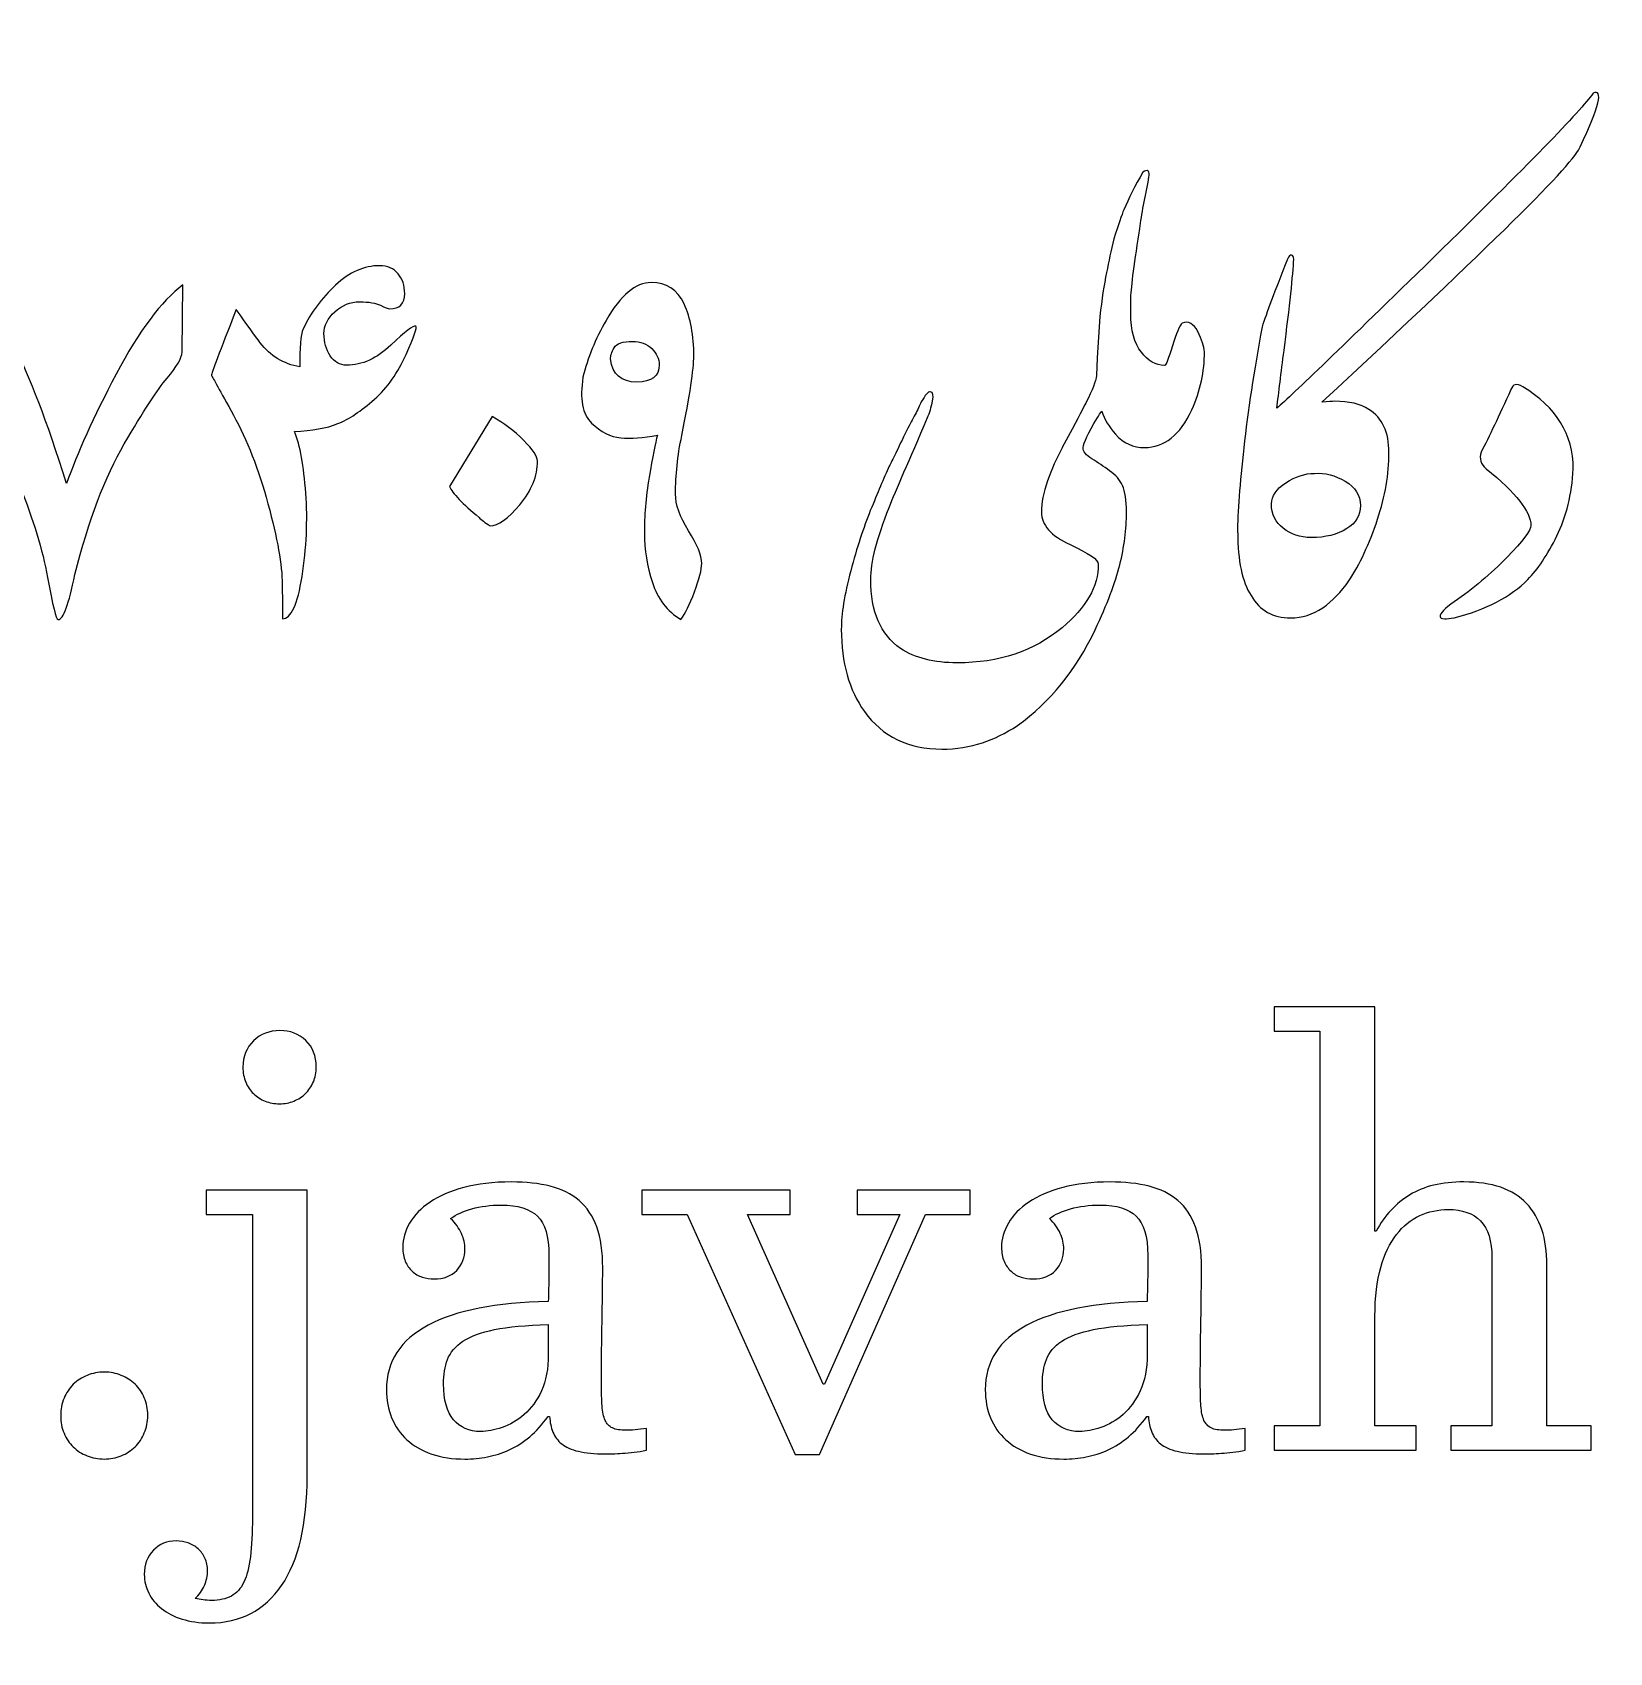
# Model space of a CAD drawing. Header units: millimetres. Extents: x 86.5 to 136.5, y -104.4 to -54.4.
# Drawn here: x 111.03 to 125.13, y -92.35 to -77.87 of the extents above; entities that cross this region are included whole.
import ezdxf

# ---------------------------------------------------------------- set-up
doc = ezdxf.new("R2010")
doc.units = ezdxf.units.MM
doc.header["$MEASUREMENT"] = 0
doc.layers.add('Layer 1', color=7, linetype='Continuous')

msp = doc.modelspace()

# ---------------------------------------------------------------- linework, layer by layer
at = {"layer": 'Layer 1', "color": 250, "lineweight": 18}
msp.add_open_spline([(89.501, -54.3709), (89.501, -54.3709), (133.501, -54.3709), (133.501, -54.3709), (135.1533, -54.3709), (136.501, -55.7186), (136.501, -57.3709), (136.501, -57.3709), (136.501, -101.3709), (136.501, -101.3709), (136.501, -103.0232), (135.1533, -104.3709), (133.501, -104.3709), (133.501, -104.3709), (89.501, -104.3709), (89.501, -104.3709), (87.8487, -104.3709), (86.501, -103.0232), (86.501, -101.3709), (86.501, -101.3709), (86.501, -57.3709), (86.501, -57.3709), (86.501, -55.7186), (87.8487, -54.3709), (89.501, -54.3709)], degree=3, knots=[0, 0, 0, 0, 0.125, 0.125, 0.125, 0.25, 0.25, 0.25, 0.375, 0.375, 0.375, 0.5, 0.5, 0.5, 0.625, 0.625, 0.625, 0.75, 0.75, 0.75, 0.875, 0.875, 0.875, 1, 1, 1, 1], dxfattribs=at)
at = {"layer": 'Layer 1', "color": 251}
for points, knots in [([(122.154, -81.2288), (122.2908, -81.1079), (122.7566, -80.6601), (123.5507, -79.8841), (124.3929, -79.0622), (124.8696, -78.5724), (124.9783, -78.4159), (125.0739, -78.3717), (125.0357, -78.5305), (124.8636, -78.8925), (124.8278, -79.0228), (124.0596, -79.7838), (122.5567, -81.1744), (122.6128, -81.1696), (122.6499, -81.1672), (122.669, -81.1672), (122.7992, -81.1672), (122.902, -81.1911), (122.976, -81.2401), (123.0955, -81.3154), (123.1552, -81.4432), (123.1552, -81.626), (123.1552, -81.8171), (123.1218, -82.0154), (123.0537, -82.2209), (122.9784, -82.4419), (122.8936, -82.6259), (122.798, -82.7705), (122.7287, -82.8708), (122.6499, -82.9509), (122.5639, -83.0118), (122.4731, -83.0727), (122.3775, -83.1026), (122.2771, -83.1026), (122.1182, -83.1026), (122, -83.0357), (121.9235, -82.9031), (121.8435, -82.7777), (121.804, -82.5903), (121.804, -82.3432), (121.804, -82.3432), (121.8005, -82.3428), (121.8005, -82.3428), (121.8029, -82.1612), (121.822, -81.9067), (121.8578, -81.5818), (121.8949, -81.2556), (121.9486, -80.896), (122.0215, -80.5018), (122.0585, -80.3871), (122.1338, -80.1852), (122.2485, -79.8961), (122.2604, -79.8686), (122.2724, -79.8566), (122.2855, -79.8614), (122.2987, -79.8662), (122.3047, -79.877), (122.3047, -79.8961), (122.2975, -80.0382), (122.2688, -80.3106), (122.2174, -80.712), (122.1912, -80.9174), (122.17, -81.0895), (122.154, -81.2288)], [0, 0, 0, 0, 0.047619, 0.047619, 0.047619, 0.0952381, 0.0952381, 0.0952381, 0.1428571, 0.1428571, 0.1428571, 0.1904762, 0.1904762, 0.1904762, 0.2380952, 0.2380952, 0.2380952, 0.2857143, 0.2857143, 0.2857143, 0.3333333, 0.3333333, 0.3333333, 0.3809524, 0.3809524, 0.3809524, 0.4285714, 0.4285714, 0.4285714, 0.4761905, 0.4761905, 0.4761905, 0.5238095, 0.5238095, 0.5238095, 0.5714286, 0.5714286, 0.5714286, 0.6190476, 0.6190476, 0.6190476, 0.6666667, 0.6666667, 0.6666667, 0.7142857, 0.7142857, 0.7142857, 0.7619048, 0.7619048, 0.7619048, 0.8095238, 0.8095238, 0.8095238, 0.8571429, 0.8571429, 0.8571429, 0.9047619, 0.9047619, 0.9047619, 0.952381, 0.952381, 0.952381, 1, 1, 1, 1]), ([(120.8483, -80.3811), (120.8483, -80.5353), (120.8794, -80.6511), (120.9427, -80.7276), (121.0012, -80.8076), (121.0705, -80.8471), (121.1494, -80.8471), (121.1637, -80.8447), (121.1864, -80.7861), (121.2198, -80.6714), (121.2545, -80.5603), (121.2832, -80.4922), (121.3071, -80.4683), (121.3632, -80.448), (121.4098, -80.4719), (121.4468, -80.5424), (121.4815, -80.6177), (121.5018, -80.6774), (121.5066, -80.7252), (121.5066, -80.8996), (121.4695, -81.0729), (121.3943, -81.2437), (121.2891, -81.4683), (121.1482, -81.5806), (120.9714, -81.5806), (120.871, -81.5806), (120.7838, -81.5412), (120.7121, -81.4611), (120.6536, -81.3979), (120.6128, -81.3284), (120.5897, -81.254), (120.5773, -81.2702), (120.5632, -81.2915), (120.5472, -81.3178), (120.4684, -81.4516), (120.4266, -81.5388), (120.4218, -81.5806), (120.4218, -81.5806), (120.4215, -81.5808), (120.4215, -81.5808), (120.4215, -81.5808), (120.4218, -81.583), (120.4218, -81.583), (120.4218, -81.6152), (120.4481, -81.6487), (120.5006, -81.6809), (120.5532, -81.7132), (120.6058, -81.749), (120.6595, -81.7873), (120.7133, -81.8267), (120.7515, -81.8697), (120.7754, -81.9187), (120.7981, -81.9724), (120.8101, -82.0513), (120.8101, -82.1564), (120.8101, -82.3105), (120.7897, -82.4682), (120.7503, -82.6295), (120.7109, -82.786), (120.6368, -82.9795), (120.5293, -83.2101), (120.3597, -83.5673), (120.1291, -83.8517), (119.8364, -84.0643), (119.7301, -84.1324), (119.6249, -84.1838), (119.5222, -84.2184), (119.4099, -84.2555), (119.2892, -84.2746), (119.1614, -84.2746), (118.8603, -84.2746), (118.6298, -84.1623), (118.4685, -83.9389), (118.3311, -83.7477), (118.2618, -83.5016), (118.2618, -83.203), (118.2618, -83.0703), (118.2893, -82.8971), (118.3454, -82.6821), (118.4016, -82.4742), (118.4601, -82.295), (118.521, -82.1433), (118.5868, -81.9868), (118.6417, -81.8542), (118.6883, -81.7478), (118.7026, -81.7215), (118.7229, -81.6821), (118.748, -81.6296), (118.7743, -81.5782), (118.8066, -81.5089), (118.846, -81.4253), (118.8747, -81.3739), (118.8998, -81.3273), (118.9213, -81.2855), (118.944, -81.2437), (118.9619, -81.2054), (118.9762, -81.1732), (119.0109, -81.1099), (119.0371, -81.08), (119.0563, -81.0824), (119.0825, -81.0872), (119.0885, -81.1135), (119.0778, -81.1624), (119.0658, -81.221), (119.0503, -81.2712), (119.0324, -81.313), (118.8663, -81.6965), (118.7516, -81.9629), (118.6883, -82.1146), (118.5796, -82.393), (118.5246, -82.6068), (118.5246, -82.7585), (118.5246, -83.0464), (118.613, -83.2507), (118.7899, -83.375), (118.9213, -83.461), (119.0897, -83.504), (119.2976, -83.504), (119.6715, -83.504), (119.9833, -83.3989), (120.2354, -83.1898), (120.4505, -83.0094), (120.558, -82.8207), (120.558, -82.6223), (120.558, -82.5829), (120.4744, -82.5244), (120.3059, -82.4479), (120.1351, -82.3679), (120.0502, -82.2711), (120.0502, -82.1564), (120.0502, -82.0752), (120.0682, -81.982), (120.1052, -81.878), (120.141, -81.7753), (120.184, -81.6761), (120.2354, -81.583), (120.2354, -81.583), (120.2368, -81.5807), (120.2368, -81.5807), (120.2368, -81.5807), (120.2366, -81.5806), (120.2366, -81.5806), (120.2366, -81.5806), (120.3238, -81.4157), (120.3238, -81.4157), (120.4003, -81.2712), (120.4433, -81.1911), (120.4493, -81.1744), (120.5054, -81.0669), (120.5365, -80.988), (120.5413, -80.9367), (120.5413, -80.9367), (120.5472, -80.779), (120.5472, -80.779), (120.5472, -80.779), (120.5723, -80.4086), (120.5723, -80.4086), (120.5891, -80.2569), (120.6082, -80.1255), (120.6321, -80.0156), (120.65, -79.92), (120.6727, -79.8196), (120.6978, -79.7145), (120.7384, -79.5891), (120.7671, -79.503), (120.7862, -79.4565), (120.828, -79.3561), (120.8853, -79.2438), (120.957, -79.1196), (120.9761, -79.1064), (120.9917, -79.1028), (121.0024, -79.11), (121.0168, -79.116), (121.0156, -79.1602), (120.9976, -79.239), (120.9797, -79.3179), (120.9654, -79.3955), (120.9522, -79.472), (120.9391, -79.5472), (120.9295, -79.6118), (120.9224, -79.6631), (120.8745, -79.9705), (120.8494, -80.1704), (120.8483, -80.2617), (120.8483, -80.2617), (120.8483, -80.2634), (120.8483, -80.2634), (120.8483, -80.2634), (120.8483, -80.2676), (120.8483, -80.2676), (120.8483, -80.2676), (120.8483, -80.3811), (120.8483, -80.3811)], [0, 0, 0, 0, 0.015625, 0.015625, 0.015625, 0.03125, 0.03125, 0.03125, 0.046875, 0.046875, 0.046875, 0.0625, 0.0625, 0.0625, 0.078125, 0.078125, 0.078125, 0.09375, 0.09375, 0.09375, 0.109375, 0.109375, 0.109375, 0.125, 0.125, 0.125, 0.140625, 0.140625, 0.140625, 0.15625, 0.15625, 0.15625, 0.171875, 0.171875, 0.171875, 0.1875, 0.1875, 0.1875, 0.203125, 0.203125, 0.203125, 0.21875, 0.21875, 0.21875, 0.234375, 0.234375, 0.234375, 0.25, 0.25, 0.25, 0.265625, 0.265625, 0.265625, 0.28125, 0.28125, 0.28125, 0.296875, 0.296875, 0.296875, 0.3125, 0.3125, 0.3125, 0.328125, 0.328125, 0.328125, 0.34375, 0.34375, 0.34375, 0.359375, 0.359375, 0.359375, 0.375, 0.375, 0.375, 0.390625, 0.390625, 0.390625, 0.40625, 0.40625, 0.40625, 0.421875, 0.421875, 0.421875, 0.4375, 0.4375, 0.4375, 0.453125, 0.453125, 0.453125, 0.46875, 0.46875, 0.46875, 0.484375, 0.484375, 0.484375, 0.5, 0.5, 0.5, 0.515625, 0.515625, 0.515625, 0.53125, 0.53125, 0.53125, 0.546875, 0.546875, 0.546875, 0.5625, 0.5625, 0.5625, 0.578125, 0.578125, 0.578125, 0.59375, 0.59375, 0.59375, 0.609375, 0.609375, 0.609375, 0.625, 0.625, 0.625, 0.640625, 0.640625, 0.640625, 0.65625, 0.65625, 0.65625, 0.671875, 0.671875, 0.671875, 0.6875, 0.6875, 0.6875, 0.703125, 0.703125, 0.703125, 0.71875, 0.71875, 0.71875, 0.734375, 0.734375, 0.734375, 0.75, 0.75, 0.75, 0.765625, 0.765625, 0.765625, 0.78125, 0.78125, 0.78125, 0.796875, 0.796875, 0.796875, 0.8125, 0.8125, 0.8125, 0.828125, 0.828125, 0.828125, 0.84375, 0.84375, 0.84375, 0.859375, 0.859375, 0.859375, 0.875, 0.875, 0.875, 0.890625, 0.890625, 0.890625, 0.90625, 0.90625, 0.90625, 0.921875, 0.921875, 0.921875, 0.9375, 0.9375, 0.9375, 0.953125, 0.953125, 0.953125, 0.96875, 0.96875, 0.96875, 0.984375, 0.984375, 0.984375, 1, 1, 1, 1]), ([(114.459, -80.4946), (114.4733, -80.5042), (114.4447, -80.589), (114.373, -80.7503), (114.3013, -80.9116), (114.2069, -81.0442), (114.0899, -81.1493), (113.9716, -81.2544), (113.8629, -81.3273), (113.7625, -81.3667), (113.6622, -81.4073), (113.5331, -81.43), (113.3766, -81.4372), (113.4268, -81.5615), (113.4591, -81.7442), (113.477, -81.988), (113.4949, -82.2305), (113.483, -82.479), (113.4435, -82.7311), (113.4041, -82.9831), (113.3456, -83.1098), (113.2691, -83.1098), (113.2691, -83.0775), (113.2679, -82.9748), (113.2667, -82.8027), (113.2655, -82.6319), (113.2237, -82.3918), (113.1389, -82.0823), (113.0553, -81.7741), (112.9525, -81.5101), (112.8307, -81.2915), (112.71, -81.0716), (112.6443, -80.9534), (112.6347, -80.9366), (112.6323, -80.9211), (112.7064, -80.724), (112.8557, -80.3477), (112.9489, -80.4803), (113.0206, -80.5782), (113.0696, -80.6439), (113.1604, -80.7622), (113.2787, -80.8339), (113.4232, -80.859), (113.4208, -80.6893), (113.4304, -80.5758), (113.4543, -80.5185), (113.5224, -80.3751), (113.618, -80.2449), (113.7434, -80.129), (113.8676, -80.0131), (113.9991, -79.9558), (114.1364, -79.9558), (114.2069, -79.9558), (114.2619, -79.9797), (114.3013, -80.0275), (114.3407, -80.0741), (114.361, -80.1338), (114.361, -80.2055), (114.361, -80.2963), (114.3156, -80.3417), (114.2248, -80.3417), (114.2105, -80.3417), (114.183, -80.3309), (114.1436, -80.3094), (114.1042, -80.2891), (114.0421, -80.2784), (113.9584, -80.2784), (113.8748, -80.2784), (113.8007, -80.3082), (113.7362, -80.368), (113.6717, -80.4265), (113.6395, -80.491), (113.6395, -80.5615), (113.6395, -80.638), (113.6586, -80.7049), (113.6956, -80.761), (113.7326, -80.8172), (113.7816, -80.8446), (113.8426, -80.8446), (113.9799, -80.8446), (114.1125, -80.7849), (114.238, -80.6643), (114.3646, -80.5448), (114.4375, -80.4874), (114.459, -80.4946)], [0, 0, 0, 0, 0.0357143, 0.0357143, 0.0357143, 0.0714286, 0.0714286, 0.0714286, 0.1071429, 0.1071429, 0.1071429, 0.1428571, 0.1428571, 0.1428571, 0.1785714, 0.1785714, 0.1785714, 0.2142857, 0.2142857, 0.2142857, 0.25, 0.25, 0.25, 0.2857143, 0.2857143, 0.2857143, 0.3214286, 0.3214286, 0.3214286, 0.3571429, 0.3571429, 0.3571429, 0.3928571, 0.3928571, 0.3928571, 0.4285714, 0.4285714, 0.4285714, 0.4642857, 0.4642857, 0.4642857, 0.5, 0.5, 0.5, 0.5357143, 0.5357143, 0.5357143, 0.5714286, 0.5714286, 0.5714286, 0.6071429, 0.6071429, 0.6071429, 0.6428571, 0.6428571, 0.6428571, 0.6785714, 0.6785714, 0.6785714, 0.7142857, 0.7142857, 0.7142857, 0.75, 0.75, 0.75, 0.7857143, 0.7857143, 0.7857143, 0.8214286, 0.8214286, 0.8214286, 0.8571429, 0.8571429, 0.8571429, 0.8928571, 0.8928571, 0.8928571, 0.9285714, 0.9285714, 0.9285714, 0.9642857, 0.9642857, 0.9642857, 1, 1, 1, 1]), ([(112.3731, -80.7264), (112.3683, -80.7825), (112.3229, -80.8602), (112.2381, -80.9605), (112.1521, -81.0609), (112.0254, -81.2568), (111.8546, -81.5483), (111.6837, -81.841), (111.5368, -82.2293), (111.4137, -82.7143), (111.36, -82.9831), (111.3098, -83.1169), (111.2632, -83.1169), (111.2465, -83.1169), (111.2154, -82.9915), (111.17, -82.7418), (111.1246, -82.4921), (111.0422, -82.2221), (110.9239, -81.9318), (110.8045, -81.6415), (110.6491, -81.3691), (110.458, -81.1146), (110.3899, -81.0239), (110.3564, -80.9581), (110.3564, -80.9187), (110.3827, -80.7969), (110.4472, -80.5627), (110.5524, -80.2151), (110.6503, -80.3106), (110.7614, -80.4743), (110.8845, -80.7049), (111.0087, -80.9366), (111.1605, -81.3357), (111.3397, -81.9019), (111.4317, -81.6367), (111.5786, -81.3106), (111.7829, -80.9247), (111.9872, -80.5376), (112.1855, -80.2724), (112.379, -80.1278), (112.379, -80.1278), (112.3731, -80.7264), (112.3731, -80.7264)], [0, 0, 0, 0, 0.0714286, 0.0714286, 0.0714286, 0.1428571, 0.1428571, 0.1428571, 0.2142857, 0.2142857, 0.2142857, 0.2857143, 0.2857143, 0.2857143, 0.3571429, 0.3571429, 0.3571429, 0.4285714, 0.4285714, 0.4285714, 0.5, 0.5, 0.5, 0.5714286, 0.5714286, 0.5714286, 0.6428571, 0.6428571, 0.6428571, 0.7142857, 0.7142857, 0.7142857, 0.7857143, 0.7857143, 0.7857143, 0.8571429, 0.8571429, 0.8571429, 0.9285714, 0.9285714, 0.9285714, 1, 1, 1, 1]), ([(115.9536, -80.9522), (115.9954, -80.7801), (116.0647, -80.6105), (116.1603, -80.4456), (116.2893, -80.2198), (116.4231, -80.1063), (116.5629, -80.1063), (116.7002, -80.1063), (116.7982, -80.1697), (116.8568, -80.2975), (116.9153, -80.4241), (116.944, -80.5794), (116.944, -80.7634), (116.944, -80.8781), (116.9081, -81.1146), (116.8364, -81.4731), (116.7982, -81.6558), (116.7803, -81.8291), (116.7803, -81.9951), (116.7803, -82.0907), (116.8185, -82.1994), (116.8974, -82.3237), (116.975, -82.4467), (117.0144, -82.5447), (117.0144, -82.6164), (117.0144, -82.6701), (116.9929, -82.7549), (116.9499, -82.8684), (116.9069, -82.9831), (116.8663, -83.0656), (116.8293, -83.1169), (116.705, -83.0429), (116.6202, -82.9318), (116.5736, -82.786), (116.527, -82.6403), (116.5031, -82.4933), (116.5019, -82.344), (116.5007, -82.1946), (116.5151, -82.0286), (116.5449, -81.8458), (116.576, -81.663), (116.5999, -81.5376), (116.619, -81.4695), (116.4912, -81.4934), (116.3813, -81.5005), (116.2905, -81.4934), (116.1985, -81.485), (116.1125, -81.4408), (116.0312, -81.3619), (115.9488, -81.2819), (115.9237, -81.1457), (115.9536, -80.9522)], [0, 0, 0, 0, 0.0588235, 0.0588235, 0.0588235, 0.1176471, 0.1176471, 0.1176471, 0.1764706, 0.1764706, 0.1764706, 0.2352941, 0.2352941, 0.2352941, 0.2941176, 0.2941176, 0.2941176, 0.3529412, 0.3529412, 0.3529412, 0.4117647, 0.4117647, 0.4117647, 0.4705882, 0.4705882, 0.4705882, 0.5294118, 0.5294118, 0.5294118, 0.5882353, 0.5882353, 0.5882353, 0.6470588, 0.6470588, 0.6470588, 0.7058824, 0.7058824, 0.7058824, 0.7647059, 0.7647059, 0.7647059, 0.8235294, 0.8235294, 0.8235294, 0.8823529, 0.8823529, 0.8823529, 0.9411765, 0.9411765, 0.9411765, 1, 1, 1, 1]), ([(116.3968, -80.632), (116.3108, -80.632), (116.2558, -80.6511), (116.2319, -80.6893), (116.2092, -80.7276), (116.1985, -80.761), (116.2009, -80.7885), (116.2164, -80.9271), (116.2953, -80.9952), (116.435, -80.9952), (116.5676, -80.9952), (116.6345, -80.9438), (116.6345, -80.8411), (116.6345, -80.7873), (116.6118, -80.7395), (116.5676, -80.6965), (116.5234, -80.6535), (116.4661, -80.632), (116.3968, -80.632)], [0, 0, 0, 0, 0.1666667, 0.1666667, 0.1666667, 0.3333333, 0.3333333, 0.3333333, 0.5, 0.5, 0.5, 0.6666667, 0.6666667, 0.6666667, 0.8333333, 0.8333333, 0.8333333, 1, 1, 1, 1]), ([(124.2448, -81.0621), (124.2616, -81.0131), (124.2962, -81.0047), (124.35, -81.037), (124.651, -81.2198), (124.8016, -81.4635), (124.8016, -81.7693), (124.7896, -81.9975), (124.7406, -82.197), (124.6558, -82.3691), (124.571, -82.5399), (124.4838, -82.6701), (124.3954, -82.7597), (124.2436, -82.9126), (124.0238, -83.0273), (123.7371, -83.1026), (123.7025, -83.1074), (123.6738, -83.1098), (123.6535, -83.1098), (123.6248, -83.1098), (123.6117, -83.1026), (123.6117, -83.0883), (123.6117, -83.062), (123.6535, -83.019), (123.7371, -82.9592), (123.9055, -82.8422), (124.0632, -82.7095), (124.2102, -82.5602), (124.3524, -82.4169), (124.4228, -82.3225), (124.4228, -82.2759), (124.4228, -82.1552), (124.2902, -81.9856), (124.0238, -81.7693), (123.9748, -81.7287), (123.9605, -81.6797), (123.9784, -81.6212), (124.0489, -81.4862), (124.1373, -81.2998), (124.2448, -81.0621)], [0, 0, 0, 0, 0.0769231, 0.0769231, 0.0769231, 0.1538462, 0.1538462, 0.1538462, 0.2307692, 0.2307692, 0.2307692, 0.3076923, 0.3076923, 0.3076923, 0.3846154, 0.3846154, 0.3846154, 0.4615385, 0.4615385, 0.4615385, 0.5384615, 0.5384615, 0.5384615, 0.6153846, 0.6153846, 0.6153846, 0.6923077, 0.6923077, 0.6923077, 0.7692308, 0.7692308, 0.7692308, 0.8461538, 0.8461538, 0.8461538, 0.9230769, 0.9230769, 0.9230769, 1, 1, 1, 1]), ([(115.5473, -81.7), (115.5473, -81.835), (115.4948, -81.9653), (115.3896, -82.0907), (115.2845, -82.2161), (115.1961, -82.2783), (115.1232, -82.2783), (115.0766, -82.2508), (115.0444, -82.2257), (115.0253, -82.2054), (114.8759, -82.0823), (114.7875, -81.9892), (114.76, -81.927), (114.76, -81.927), (115.1411, -81.3034), (115.1411, -81.3034), (115.2487, -81.3619), (115.343, -81.4324), (115.4243, -81.5161), (115.5067, -81.5997), (115.5473, -81.6606), (115.5473, -81.7)], [0, 0, 0, 0, 0.1428571, 0.1428571, 0.1428571, 0.2857143, 0.2857143, 0.2857143, 0.4285714, 0.4285714, 0.4285714, 0.5714286, 0.5714286, 0.5714286, 0.7142857, 0.7142857, 0.7142857, 0.8571429, 0.8571429, 0.8571429, 1, 1, 1, 1]), ([(122.8996, -82.0979), (122.8996, -82.0071), (122.8542, -81.9342), (122.7634, -81.8816), (122.675, -81.8279), (122.583, -81.804), (122.4898, -81.8111), (122.4038, -81.8111), (122.3189, -81.8386), (122.2341, -81.8948), (122.1481, -81.9509), (122.1051, -82.0142), (122.1051, -82.0835), (122.1051, -82.1779), (122.1397, -82.2496), (122.2102, -82.301), (122.2759, -82.3571), (122.3596, -82.3846), (122.4623, -82.3846), (122.5878, -82.3846), (122.6929, -82.3583), (122.7777, -82.3046), (122.8589, -82.2556), (122.8996, -82.1863), (122.8996, -82.0979)], [0, 0, 0, 0, 0.125, 0.125, 0.125, 0.25, 0.25, 0.25, 0.375, 0.375, 0.375, 0.5, 0.5, 0.5, 0.625, 0.625, 0.625, 0.75, 0.75, 0.75, 0.875, 0.875, 0.875, 1, 1, 1, 1]), ([(123.0295, -90.3204), (123.0295, -90.3204), (123.3983, -90.3204), (123.3983, -90.3204), (123.3983, -90.3204), (123.3983, -90.5383), (123.3983, -90.5383), (123.3983, -90.5383), (122.1298, -90.5383), (122.1298, -90.5383), (122.1298, -90.5383), (122.1298, -90.3204), (122.1298, -90.3204), (122.1298, -90.3204), (122.5387, -90.3204), (122.5387, -90.3204), (122.5387, -90.3204), (122.5387, -86.7943), (122.5387, -86.7943), (122.5387, -86.7943), (122.1298, -86.7943), (122.1298, -86.7943), (122.1298, -86.7943), (122.1298, -86.5764), (122.1298, -86.5764), (122.1298, -86.5764), (123.0295, -86.5764), (123.0295, -86.5764), (123.0295, -86.5764), (123.0295, -88.5797), (123.0295, -88.5797), (123.0295, -88.5797), (123.0407, -88.5797), (123.0407, -88.5797), (123.117, -88.44), (123.2176, -88.332), (123.3424, -88.2556), (123.4672, -88.1792), (123.6274, -88.141), (123.8239, -88.141), (124.0763, -88.141), (124.2635, -88.2053), (124.3846, -88.3329), (124.5056, -88.4614), (124.5662, -88.6449), (124.5662, -88.8833), (124.5662, -88.8833), (124.5662, -90.3204), (124.5662, -90.3204), (124.5662, -90.3204), (124.962, -90.3204), (124.962, -90.3204), (124.962, -90.3204), (124.962, -90.5383), (124.962, -90.5383), (124.962, -90.5383), (123.7066, -90.5383), (123.7066, -90.5383), (123.7066, -90.5383), (123.7066, -90.3204), (123.7066, -90.3204), (123.7066, -90.3204), (124.0744, -90.3204), (124.0744, -90.3204), (124.0744, -90.3204), (124.0744, -88.8209), (124.0744, -88.8209), (124.0744, -88.6682), (124.0409, -88.5574), (123.9738, -88.4894), (123.9068, -88.4214), (123.8099, -88.3869), (123.6842, -88.3869), (123.5939, -88.3869), (123.5082, -88.4055), (123.4299, -88.4419), (123.3508, -88.4782), (123.2809, -88.5341), (123.2223, -88.6104), (123.1627, -88.6868), (123.1161, -88.7855), (123.0816, -88.9047), (123.0472, -89.0249), (123.0295, -89.1692), (123.0295, -89.3387), (123.0295, -89.3387), (123.0295, -90.3204), (123.0295, -90.3204)], [0, 0, 0, 0, 0.0344828, 0.0344828, 0.0344828, 0.0689655, 0.0689655, 0.0689655, 0.1034483, 0.1034483, 0.1034483, 0.137931, 0.137931, 0.137931, 0.1724138, 0.1724138, 0.1724138, 0.2068966, 0.2068966, 0.2068966, 0.2413793, 0.2413793, 0.2413793, 0.2758621, 0.2758621, 0.2758621, 0.3103448, 0.3103448, 0.3103448, 0.3448276, 0.3448276, 0.3448276, 0.3793103, 0.3793103, 0.3793103, 0.4137931, 0.4137931, 0.4137931, 0.4482759, 0.4482759, 0.4482759, 0.4827586, 0.4827586, 0.4827586, 0.5172414, 0.5172414, 0.5172414, 0.5517241, 0.5517241, 0.5517241, 0.5862069, 0.5862069, 0.5862069, 0.6206897, 0.6206897, 0.6206897, 0.6551724, 0.6551724, 0.6551724, 0.6896552, 0.6896552, 0.6896552, 0.7241379, 0.7241379, 0.7241379, 0.7586207, 0.7586207, 0.7586207, 0.7931034, 0.7931034, 0.7931034, 0.8275862, 0.8275862, 0.8275862, 0.862069, 0.862069, 0.862069, 0.8965517, 0.8965517, 0.8965517, 0.9310345, 0.9310345, 0.9310345, 0.9655172, 0.9655172, 0.9655172, 1, 1, 1, 1]), ([(113.243, -87.4425), (113.1955, -87.4425), (113.1526, -87.4351), (113.1135, -87.4193), (113.0744, -87.4034), (113.0399, -87.3811), (113.0101, -87.3522), (112.9794, -87.3233), (112.9561, -87.2889), (112.9403, -87.2498), (112.9235, -87.2106), (112.9151, -87.1659), (112.9151, -87.1166), (112.9151, -87.0207), (112.9468, -86.9415), (113.0101, -86.88), (113.0725, -86.8195), (113.1508, -86.7888), (113.2458, -86.7888), (113.337, -86.7888), (113.4134, -86.8186), (113.4767, -86.8772), (113.5391, -86.9368), (113.5708, -87.016), (113.5708, -87.1138), (113.5708, -87.1631), (113.5615, -87.2079), (113.5447, -87.2479), (113.527, -87.2889), (113.5037, -87.3224), (113.4749, -87.3513), (113.446, -87.3792), (113.4115, -87.4016), (113.3715, -87.4183), (113.3314, -87.4342), (113.2886, -87.4425), (113.243, -87.4425)], [0, 0, 0, 0, 0.0833333, 0.0833333, 0.0833333, 0.1666667, 0.1666667, 0.1666667, 0.25, 0.25, 0.25, 0.3333333, 0.3333333, 0.3333333, 0.4166667, 0.4166667, 0.4166667, 0.5, 0.5, 0.5, 0.5833333, 0.5833333, 0.5833333, 0.6666667, 0.6666667, 0.6666667, 0.75, 0.75, 0.75, 0.8333333, 0.8333333, 0.8333333, 0.9166667, 0.9166667, 0.9166667, 1, 1, 1, 1]), ([(116.5204, -90.5383), (116.444, -90.5532), (116.3723, -90.5616), (116.3071, -90.5653), (116.2419, -90.569), (116.1898, -90.5709), (116.1516, -90.5709), (116.0556, -90.5709), (115.9755, -90.5634), (115.9131, -90.5476), (115.8498, -90.5327), (115.8005, -90.5104), (115.7641, -90.4815), (115.7278, -90.4526), (115.7017, -90.4172), (115.685, -90.3753), (115.6682, -90.3334), (115.6589, -90.2878), (115.6552, -90.2365), (115.6552, -90.2365), (115.6412, -90.2365), (115.6412, -90.2365), (115.59, -90.3083), (115.536, -90.3679), (115.4773, -90.4172), (115.4195, -90.4666), (115.3581, -90.5057), (115.2947, -90.5346), (115.2314, -90.5634), (115.1662, -90.5849), (115.1001, -90.597), (115.033, -90.61), (114.9669, -90.6165), (114.8989, -90.6165), (114.7881, -90.6165), (114.6894, -90.6016), (114.6018, -90.5718), (114.5143, -90.5411), (114.4407, -90.4992), (114.3811, -90.4442), (114.3206, -90.3893), (114.2749, -90.3241), (114.2442, -90.2487), (114.2135, -90.1732), (114.1976, -90.0894), (114.1976, -89.9981), (114.1976, -89.7448), (114.3224, -89.552), (114.5702, -89.4207), (114.8188, -89.2885), (115.1765, -89.2177), (115.644, -89.2084), (115.6459, -89.1264), (115.6477, -89.0528), (115.6486, -88.9876), (115.6486, -88.9224), (115.6496, -88.8582), (115.6496, -88.7948), (115.6496, -88.6291), (115.6151, -88.5136), (115.5471, -88.4475), (115.4791, -88.3813), (115.3711, -88.3478), (115.224, -88.3478), (115.1262, -88.3478), (115.0377, -88.359), (114.9604, -88.3804), (114.8831, -88.4028), (114.8198, -88.4316), (114.7713, -88.4679), (114.8151, -88.5099), (114.8468, -88.5546), (114.8682, -88.6011), (114.8887, -88.6477), (114.8989, -88.6933), (114.8989, -88.739), (114.8989, -88.8153), (114.8747, -88.8796), (114.8254, -88.9308), (114.776, -88.982), (114.7089, -89.0072), (114.6233, -89.0072), (114.5869, -89.0072), (114.5515, -89.0016), (114.5171, -88.9904), (114.4826, -88.9802), (114.4528, -88.9625), (114.4277, -88.9392), (114.4016, -88.915), (114.3811, -88.8852), (114.3662, -88.8498), (114.3504, -88.8144), (114.3429, -88.7734), (114.3429, -88.7259), (114.3429, -88.6514), (114.3634, -88.5788), (114.4044, -88.5089), (114.4454, -88.4381), (114.5059, -88.3757), (114.5869, -88.3217), (114.668, -88.2668), (114.7685, -88.223), (114.8896, -88.1904), (115.0107, -88.1578), (115.1522, -88.141), (115.3143, -88.141), (115.4447, -88.141), (115.5611, -88.1541), (115.6617, -88.1792), (115.7632, -88.2053), (115.848, -88.2472), (115.9187, -88.3068), (115.9886, -88.3655), (116.0407, -88.4447), (116.0761, -88.5434), (116.1125, -88.6412), (116.1301, -88.7641), (116.1301, -88.9094), (116.1301, -88.9457), (116.1292, -89.0063), (116.1283, -89.0891), (116.1274, -89.172), (116.1264, -89.2633), (116.1246, -89.3639), (116.1227, -89.4645), (116.1208, -89.566), (116.1199, -89.6684), (116.119, -89.7718), (116.119, -89.8622), (116.119, -89.9413), (116.119, -90.0214), (116.1208, -90.0885), (116.1246, -90.1425), (116.1283, -90.1956), (116.1367, -90.2384), (116.1516, -90.271), (116.1665, -90.3027), (116.1879, -90.325), (116.2168, -90.339), (116.2466, -90.353), (116.2875, -90.3595), (116.3397, -90.3595), (116.3853, -90.3595), (116.4459, -90.3539), (116.5204, -90.3427), (116.5204, -90.3427), (116.5204, -90.5383), (116.5204, -90.5383)], [0, 0, 0, 0, 0.0204082, 0.0204082, 0.0204082, 0.0408163, 0.0408163, 0.0408163, 0.0612245, 0.0612245, 0.0612245, 0.0816327, 0.0816327, 0.0816327, 0.1020408, 0.1020408, 0.1020408, 0.122449, 0.122449, 0.122449, 0.1428571, 0.1428571, 0.1428571, 0.1632653, 0.1632653, 0.1632653, 0.1836735, 0.1836735, 0.1836735, 0.2040816, 0.2040816, 0.2040816, 0.2244898, 0.2244898, 0.2244898, 0.244898, 0.244898, 0.244898, 0.2653061, 0.2653061, 0.2653061, 0.2857143, 0.2857143, 0.2857143, 0.3061224, 0.3061224, 0.3061224, 0.3265306, 0.3265306, 0.3265306, 0.3469388, 0.3469388, 0.3469388, 0.3673469, 0.3673469, 0.3673469, 0.3877551, 0.3877551, 0.3877551, 0.4081633, 0.4081633, 0.4081633, 0.4285714, 0.4285714, 0.4285714, 0.4489796, 0.4489796, 0.4489796, 0.4693878, 0.4693878, 0.4693878, 0.4897959, 0.4897959, 0.4897959, 0.5102041, 0.5102041, 0.5102041, 0.5306122, 0.5306122, 0.5306122, 0.5510204, 0.5510204, 0.5510204, 0.5714286, 0.5714286, 0.5714286, 0.5918367, 0.5918367, 0.5918367, 0.6122449, 0.6122449, 0.6122449, 0.6326531, 0.6326531, 0.6326531, 0.6530612, 0.6530612, 0.6530612, 0.6734694, 0.6734694, 0.6734694, 0.6938776, 0.6938776, 0.6938776, 0.7142857, 0.7142857, 0.7142857, 0.7346939, 0.7346939, 0.7346939, 0.755102, 0.755102, 0.755102, 0.7755102, 0.7755102, 0.7755102, 0.7959184, 0.7959184, 0.7959184, 0.8163265, 0.8163265, 0.8163265, 0.8367347, 0.8367347, 0.8367347, 0.8571429, 0.8571429, 0.8571429, 0.877551, 0.877551, 0.877551, 0.8979592, 0.8979592, 0.8979592, 0.9183673, 0.9183673, 0.9183673, 0.9387755, 0.9387755, 0.9387755, 0.9591837, 0.9591837, 0.9591837, 0.9795918, 0.9795918, 0.9795918, 1, 1, 1, 1]), ([(121.8709, -90.5383), (121.7945, -90.5532), (121.7228, -90.5616), (121.6576, -90.5653), (121.5924, -90.569), (121.5403, -90.5709), (121.5021, -90.5709), (121.4061, -90.5709), (121.326, -90.5634), (121.2636, -90.5476), (121.2003, -90.5327), (121.151, -90.5104), (121.1146, -90.4815), (121.0783, -90.4526), (121.0522, -90.4172), (121.0355, -90.3753), (121.0187, -90.3334), (121.0094, -90.2878), (121.0057, -90.2365), (121.0057, -90.2365), (120.9917, -90.2365), (120.9917, -90.2365), (120.9405, -90.3083), (120.8865, -90.3679), (120.8278, -90.4172), (120.77, -90.4666), (120.7086, -90.5057), (120.6452, -90.5346), (120.5819, -90.5634), (120.5167, -90.5849), (120.4506, -90.597), (120.3835, -90.61), (120.3174, -90.6165), (120.2494, -90.6165), (120.1386, -90.6165), (120.0399, -90.6016), (119.9523, -90.5718), (119.8648, -90.5411), (119.7912, -90.4992), (119.7316, -90.4442), (119.6711, -90.3893), (119.6254, -90.3241), (119.5947, -90.2487), (119.564, -90.1732), (119.5481, -90.0894), (119.5481, -89.9981), (119.5481, -89.7448), (119.6729, -89.552), (119.9207, -89.4207), (120.1693, -89.2885), (120.527, -89.2177), (120.9945, -89.2084), (120.9964, -89.1264), (120.9982, -89.0528), (120.9991, -88.9876), (120.9991, -88.9224), (121.0001, -88.8582), (121.0001, -88.7948), (121.0001, -88.6291), (120.9656, -88.5136), (120.8976, -88.4475), (120.8296, -88.3813), (120.7216, -88.3478), (120.5745, -88.3478), (120.4767, -88.3478), (120.3882, -88.359), (120.3109, -88.3804), (120.2336, -88.4028), (120.1703, -88.4316), (120.1218, -88.4679), (120.1656, -88.5099), (120.1973, -88.5546), (120.2187, -88.6011), (120.2392, -88.6477), (120.2494, -88.6933), (120.2494, -88.739), (120.2494, -88.8153), (120.2252, -88.8796), (120.1759, -88.9308), (120.1265, -88.982), (120.0594, -89.0072), (119.9738, -89.0072), (119.9374, -89.0072), (119.902, -89.0016), (119.8676, -88.9904), (119.8331, -88.9802), (119.8033, -88.9625), (119.7782, -88.9392), (119.7521, -88.915), (119.7316, -88.8852), (119.7167, -88.8498), (119.7009, -88.8144), (119.6934, -88.7734), (119.6934, -88.7259), (119.6934, -88.6514), (119.7139, -88.5788), (119.7549, -88.5089), (119.7959, -88.4381), (119.8564, -88.3757), (119.9374, -88.3217), (120.0185, -88.2668), (120.119, -88.223), (120.2401, -88.1904), (120.3612, -88.1578), (120.5027, -88.141), (120.6648, -88.141), (120.7952, -88.141), (120.9116, -88.1541), (121.0122, -88.1792), (121.1137, -88.2053), (121.1985, -88.2472), (121.2692, -88.3068), (121.3391, -88.3655), (121.3912, -88.4447), (121.4266, -88.5434), (121.463, -88.6412), (121.4806, -88.7641), (121.4806, -88.9094), (121.4806, -88.9457), (121.4797, -89.0063), (121.4788, -89.0891), (121.4779, -89.172), (121.4769, -89.2633), (121.4751, -89.3639), (121.4732, -89.4645), (121.4713, -89.566), (121.4704, -89.6684), (121.4695, -89.7718), (121.4695, -89.8622), (121.4695, -89.9413), (121.4695, -90.0214), (121.4713, -90.0885), (121.4751, -90.1425), (121.4788, -90.1956), (121.4872, -90.2384), (121.5021, -90.271), (121.517, -90.3027), (121.5384, -90.325), (121.5673, -90.339), (121.5971, -90.353), (121.638, -90.3595), (121.6902, -90.3595), (121.7358, -90.3595), (121.7964, -90.3539), (121.8709, -90.3427), (121.8709, -90.3427), (121.8709, -90.5383), (121.8709, -90.5383)], [0, 0, 0, 0, 0.0204082, 0.0204082, 0.0204082, 0.0408163, 0.0408163, 0.0408163, 0.0612245, 0.0612245, 0.0612245, 0.0816327, 0.0816327, 0.0816327, 0.1020408, 0.1020408, 0.1020408, 0.122449, 0.122449, 0.122449, 0.1428571, 0.1428571, 0.1428571, 0.1632653, 0.1632653, 0.1632653, 0.1836735, 0.1836735, 0.1836735, 0.2040816, 0.2040816, 0.2040816, 0.2244898, 0.2244898, 0.2244898, 0.244898, 0.244898, 0.244898, 0.2653061, 0.2653061, 0.2653061, 0.2857143, 0.2857143, 0.2857143, 0.3061224, 0.3061224, 0.3061224, 0.3265306, 0.3265306, 0.3265306, 0.3469388, 0.3469388, 0.3469388, 0.3673469, 0.3673469, 0.3673469, 0.3877551, 0.3877551, 0.3877551, 0.4081633, 0.4081633, 0.4081633, 0.4285714, 0.4285714, 0.4285714, 0.4489796, 0.4489796, 0.4489796, 0.4693878, 0.4693878, 0.4693878, 0.4897959, 0.4897959, 0.4897959, 0.5102041, 0.5102041, 0.5102041, 0.5306122, 0.5306122, 0.5306122, 0.5510204, 0.5510204, 0.5510204, 0.5714286, 0.5714286, 0.5714286, 0.5918367, 0.5918367, 0.5918367, 0.6122449, 0.6122449, 0.6122449, 0.6326531, 0.6326531, 0.6326531, 0.6530612, 0.6530612, 0.6530612, 0.6734694, 0.6734694, 0.6734694, 0.6938776, 0.6938776, 0.6938776, 0.7142857, 0.7142857, 0.7142857, 0.7346939, 0.7346939, 0.7346939, 0.755102, 0.755102, 0.755102, 0.7755102, 0.7755102, 0.7755102, 0.7959184, 0.7959184, 0.7959184, 0.8163265, 0.8163265, 0.8163265, 0.8367347, 0.8367347, 0.8367347, 0.8571429, 0.8571429, 0.8571429, 0.877551, 0.877551, 0.877551, 0.8979592, 0.8979592, 0.8979592, 0.9183673, 0.9183673, 0.9183673, 0.9387755, 0.9387755, 0.9387755, 0.9591837, 0.9591837, 0.9591837, 0.9795918, 0.9795918, 0.9795918, 1, 1, 1, 1]), ([(113.4888, -88.2137), (113.4888, -88.2137), (113.4888, -90.7655), (113.4888, -90.7655), (113.4888, -91.1968), (113.4125, -91.5237), (113.2607, -91.7462), (113.1089, -91.9688), (112.8937, -92.0806), (112.6153, -92.0806), (112.5249, -92.0806), (112.443, -92.0694), (112.3712, -92.0461), (112.2995, -92.0238), (112.2381, -91.9921), (112.1887, -91.9521), (112.1384, -91.912), (112.1002, -91.8664), (112.0741, -91.8142), (112.0471, -91.7621), (112.0341, -91.7062), (112.0341, -91.6466), (112.0341, -91.559), (112.0611, -91.4873), (112.1151, -91.4314), (112.1682, -91.3765), (112.2362, -91.3486), (112.3182, -91.3486), (112.3563, -91.3486), (112.3927, -91.3541), (112.4262, -91.3663), (112.4597, -91.3784), (112.4886, -91.3951), (112.5147, -91.4175), (112.5398, -91.4408), (112.5603, -91.4687), (112.5761, -91.5022), (112.591, -91.5358), (112.5994, -91.573), (112.5994, -91.6149), (112.5994, -91.6587), (112.5892, -91.7025), (112.5705, -91.7472), (112.551, -91.7919), (112.524, -91.8301), (112.4877, -91.8627), (112.5109, -91.8664), (112.5352, -91.8701), (112.5594, -91.8738), (112.5845, -91.8776), (112.6087, -91.8794), (112.6348, -91.8794), (112.7056, -91.8794), (112.7643, -91.8664), (112.8118, -91.8412), (112.8593, -91.8152), (112.8965, -91.7742), (112.9235, -91.7164), (112.9515, -91.6596), (112.971, -91.5833), (112.9822, -91.4892), (112.9943, -91.3942), (112.9999, -91.2768), (112.9999, -91.1371), (112.9999, -91.1371), (112.9999, -88.4316), (112.9999, -88.4316), (112.9999, -88.4316), (112.5882, -88.4316), (112.5882, -88.4316), (112.5882, -88.4316), (112.5882, -88.2137), (112.5882, -88.2137), (112.5882, -88.2137), (113.4888, -88.2137), (113.4888, -88.2137)], [0, 0, 0, 0, 0.04, 0.04, 0.04, 0.08, 0.08, 0.08, 0.12, 0.12, 0.12, 0.16, 0.16, 0.16, 0.2, 0.2, 0.2, 0.24, 0.24, 0.24, 0.28, 0.28, 0.28, 0.32, 0.32, 0.32, 0.36, 0.36, 0.36, 0.4, 0.4, 0.4, 0.44, 0.44, 0.44, 0.48, 0.48, 0.48, 0.52, 0.52, 0.52, 0.56, 0.56, 0.56, 0.6, 0.6, 0.6, 0.64, 0.64, 0.64, 0.68, 0.68, 0.68, 0.72, 0.72, 0.72, 0.76, 0.76, 0.76, 0.8, 0.8, 0.8, 0.84, 0.84, 0.84, 0.88, 0.88, 0.88, 0.92, 0.92, 0.92, 0.96, 0.96, 0.96, 1, 1, 1, 1]), ([(117.8485, -90.5774), (117.8485, -90.5774), (116.8855, -88.4316), (116.8855, -88.4316), (116.8855, -88.4316), (116.4785, -88.4316), (116.4785, -88.4316), (116.4785, -88.4316), (116.4785, -88.2137), (116.4785, -88.2137), (116.4785, -88.2137), (117.8047, -88.2137), (117.8047, -88.2137), (117.8047, -88.2137), (117.8047, -88.4316), (117.8047, -88.4316), (117.8047, -88.4316), (117.4228, -88.4316), (117.4228, -88.4316), (117.4228, -88.4316), (118.0999, -89.9469), (118.0999, -89.9469), (118.0999, -89.9469), (118.1102, -89.9469), (118.1102, -89.9469), (118.1102, -89.9469), (118.7845, -88.4316), (118.7845, -88.4316), (118.7845, -88.4316), (118.4026, -88.4316), (118.4026, -88.4316), (118.4026, -88.4316), (118.4026, -88.2137), (118.4026, -88.2137), (118.4026, -88.2137), (119.4122, -88.2137), (119.4122, -88.2137), (119.4122, -88.2137), (119.4122, -88.4316), (119.4122, -88.4316), (119.4122, -88.4316), (119.0136, -88.4316), (119.0136, -88.4316), (119.0136, -88.4316), (118.0673, -90.5774), (118.0673, -90.5774), (118.0673, -90.5774), (117.8485, -90.5774), (117.8485, -90.5774)], [0, 0, 0, 0, 0.0625, 0.0625, 0.0625, 0.125, 0.125, 0.125, 0.1875, 0.1875, 0.1875, 0.25, 0.25, 0.25, 0.3125, 0.3125, 0.3125, 0.375, 0.375, 0.375, 0.4375, 0.4375, 0.4375, 0.5, 0.5, 0.5, 0.5625, 0.5625, 0.5625, 0.625, 0.625, 0.625, 0.6875, 0.6875, 0.6875, 0.75, 0.75, 0.75, 0.8125, 0.8125, 0.8125, 0.875, 0.875, 0.875, 0.9375, 0.9375, 0.9375, 1, 1, 1, 1]), ([(115.644, -89.4151), (115.4456, -89.4207), (115.2854, -89.4356), (115.1634, -89.4607), (115.0424, -89.485), (114.9474, -89.5194), (114.8803, -89.5641), (114.8132, -89.6088), (114.7676, -89.6638), (114.7434, -89.7271), (114.7201, -89.7914), (114.708, -89.864), (114.708, -89.946), (114.708, -90.0885), (114.7378, -90.1946), (114.7965, -90.2654), (114.8561, -90.3353), (114.9371, -90.3707), (115.0414, -90.3707), (115.0973, -90.3707), (115.1606, -90.3586), (115.2305, -90.3353), (115.3003, -90.3111), (115.3665, -90.2729), (115.4289, -90.2189), (115.4903, -90.1648), (115.5415, -90.0941), (115.5825, -90.0065), (115.6235, -89.919), (115.644, -89.81), (115.644, -89.6805), (115.644, -89.6805), (115.644, -89.4151), (115.644, -89.4151)], [0, 0, 0, 0, 0.0909091, 0.0909091, 0.0909091, 0.1818182, 0.1818182, 0.1818182, 0.2727273, 0.2727273, 0.2727273, 0.3636364, 0.3636364, 0.3636364, 0.4545455, 0.4545455, 0.4545455, 0.5454545, 0.5454545, 0.5454545, 0.6363636, 0.6363636, 0.6363636, 0.7272727, 0.7272727, 0.7272727, 0.8181818, 0.8181818, 0.8181818, 0.9090909, 0.9090909, 0.9090909, 1, 1, 1, 1]), ([(120.9945, -89.4151), (120.7961, -89.4207), (120.6359, -89.4356), (120.5139, -89.4607), (120.3929, -89.485), (120.2979, -89.5194), (120.2308, -89.5641), (120.1637, -89.6088), (120.1181, -89.6638), (120.0939, -89.7271), (120.0706, -89.7914), (120.0585, -89.864), (120.0585, -89.946), (120.0585, -90.0885), (120.0883, -90.1946), (120.147, -90.2654), (120.2066, -90.3353), (120.2876, -90.3707), (120.3919, -90.3707), (120.4478, -90.3707), (120.5111, -90.3586), (120.581, -90.3353), (120.6508, -90.3111), (120.717, -90.2729), (120.7794, -90.2189), (120.8408, -90.1648), (120.892, -90.0941), (120.933, -90.0065), (120.974, -89.919), (120.9945, -89.81), (120.9945, -89.6805), (120.9945, -89.6805), (120.9945, -89.4151), (120.9945, -89.4151)], [0, 0, 0, 0, 0.0909091, 0.0909091, 0.0909091, 0.1818182, 0.1818182, 0.1818182, 0.2727273, 0.2727273, 0.2727273, 0.3636364, 0.3636364, 0.3636364, 0.4545455, 0.4545455, 0.4545455, 0.5454545, 0.5454545, 0.5454545, 0.6363636, 0.6363636, 0.6363636, 0.7272727, 0.7272727, 0.7272727, 0.8181818, 0.8181818, 0.8181818, 0.9090909, 0.9090909, 0.9090909, 1, 1, 1, 1]), ([(111.6774, -90.6165), (111.6225, -90.6165), (111.5713, -90.6072), (111.5228, -90.5877), (111.4744, -90.569), (111.4334, -90.542), (111.399, -90.5085), (111.3645, -90.475), (111.3366, -90.434), (111.317, -90.3865), (111.2965, -90.339), (111.2872, -90.2878), (111.2872, -90.231), (111.2872, -90.1741), (111.2965, -90.122), (111.317, -90.0736), (111.3366, -90.0251), (111.3645, -89.9842), (111.3999, -89.9488), (111.4353, -89.9143), (111.4772, -89.8873), (111.5247, -89.8687), (111.5713, -89.8491), (111.6225, -89.8398), (111.6774, -89.8398), (111.7315, -89.8398), (111.7817, -89.8491), (111.8283, -89.8687), (111.8749, -89.8873), (111.9159, -89.9143), (111.9512, -89.9478), (111.9866, -89.9814), (112.0146, -90.0223), (112.0341, -90.0698), (112.0546, -90.1173), (112.0649, -90.1686), (112.0649, -90.2254), (112.0649, -90.284), (112.0546, -90.3362), (112.0341, -90.3837), (112.0146, -90.4312), (111.9866, -90.4722), (111.9512, -90.5076), (111.9159, -90.542), (111.8749, -90.569), (111.8274, -90.5877), (111.7799, -90.6072), (111.7296, -90.6165), (111.6774, -90.6165)], [0, 0, 0, 0, 0.0625, 0.0625, 0.0625, 0.125, 0.125, 0.125, 0.1875, 0.1875, 0.1875, 0.25, 0.25, 0.25, 0.3125, 0.3125, 0.3125, 0.375, 0.375, 0.375, 0.4375, 0.4375, 0.4375, 0.5, 0.5, 0.5, 0.5625, 0.5625, 0.5625, 0.625, 0.625, 0.625, 0.6875, 0.6875, 0.6875, 0.75, 0.75, 0.75, 0.8125, 0.8125, 0.8125, 0.875, 0.875, 0.875, 0.9375, 0.9375, 0.9375, 1, 1, 1, 1])]:
    msp.add_open_spline(points, degree=3, knots=knots, dxfattribs=at)

doc.saveas('drawing.dxf')
